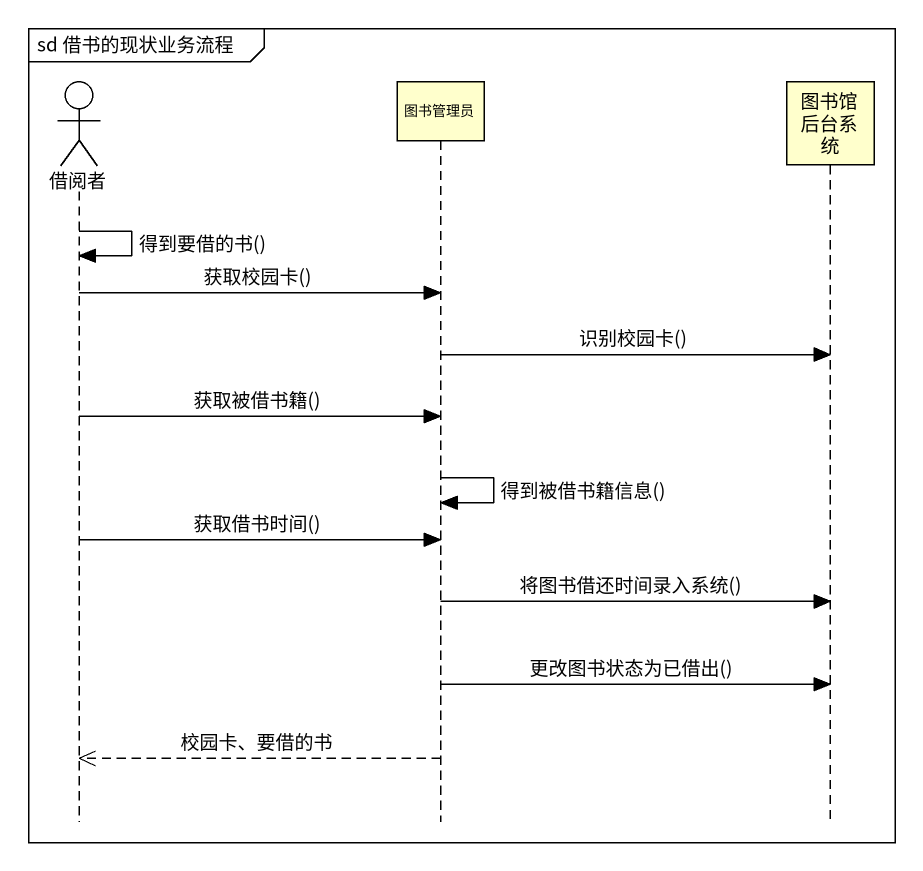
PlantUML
@startuml
mainframe sd 借书的现状业务流程
hide footbox
actor 借阅者
participant 图书管理员
participant 图书馆后台系统

借阅者 -> 借阅者 : 得到要借的书()
借阅者 -> 图书管理员 : 获取校园卡()
图书管理员 -> 图书馆后台系统 : 识别校园卡()
借阅者 -> 图书管理员 : 获取被借书籍()
图书管理员 -> 图书管理员 : 得到被借书籍信息()
借阅者 -> 图书管理员 : 获取借书时间()
图书管理员 -> 图书馆后台系统 : 将图书借还时间录入系统()
图书管理员 -> 图书馆后台系统 : 更改图书状态为已借出()
图书管理员 -->> 借阅者 : 校园卡、要借的书
@enduml
